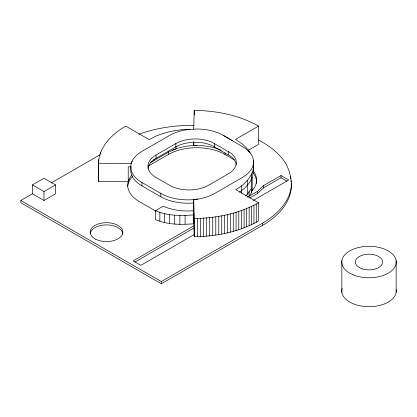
<?xml version="1.0" encoding="UTF-8"?>
<svg xmlns="http://www.w3.org/2000/svg" width="417" height="417" viewBox="0 0 417 417"><rect width="100%" height="100%" fill="white"/><g stroke="black" fill="none" stroke-linecap="round" stroke-linejoin="round"><path stroke-width="0.63" d="M32.411 193.806L32.411 184.908L43.973 178.231L55.534 184.908L55.534 193.806L43.973 200.483L32.411 193.806L20.85 200.483L20.85 202.709L161.311 283.8L262.366 225.456A99.319 57.343 0 0 0 291.457 184.908L291.295 183.699M43.973 200.483L43.973 191.58L55.534 184.908M155.494 210.653L155.494 219.556C167.514 224.925 180.999 224.737 193.853 223.804L193.728 210.679L192.816 210.788A40.053 23.128 0 0 1 163.203 206.207L155.494 210.653C167.514 216.022 180.999 215.839 193.853 214.906M159.852 221.234L159.852 212.336M164.548 222.574L164.548 213.671M169.51 223.543L169.51 214.646M174.65 224.137L174.65 215.235M179.878 224.33L179.878 215.433M185.106 224.137L185.106 215.235M253.505 165.273L253.395 161.004C255.678 173.368 245.931 184.1 235.756 189.626L258.514 202.761L258.514 221.005C239.045 232.024 216.439 236.423 194.244 236.757L193.728 213.858M241.547 193.358L241.547 185.919M245.561 195.974L247.344 194.312L247.344 180.519M249.116 191.716L249.116 196.162L251.336 192.842L251.373 174.603M249.731 198.033L257.607 193.488L263.382 187.926L281.001 177.757L281.001 175.531L263.382 185.701L257.607 191.262L247.427 197.137M251.336 192.842L252.196 190.46L252.196 175.552L253.51 171.71L253.687 162.02M193.681 129.119L194.244 110.369C216.439 110.698 239.045 115.097 258.514 126.116L258.514 144.36L248.423 150.188M196.688 145.481L193.733 145.596L193.848 141.822M129.072 179.326L128.227 181.765L98.48 181.468L98.48 163.224C99.09 146.68 112.194 133.841 125.762 126.116L149.213 139.659L154.973 136.578A61.382 35.44 0 0 1 185.205 129.442L190.069 129.364M98.48 181.468L98.589 161.426M252.196 177.11C250.023 183.438 244.909 188.494 239.441 192.159M132.074 161.243L131.277 163.553L98.48 163.224M247.344 194.312L251.373 188.401M251.534 191.231L252.196 190.46M51.26 182.922L100.038 154.759M156 155.03L175.838 143.573A27.465 15.856 0 0 1 211.982 142.207L230.643 152.982A27.465 15.856 0 0 1 228.276 173.853L208.437 185.304A27.465 15.856 0 0 1 169.594 185.304L156 177.454A27.465 15.856 0 0 1 156 155.03L156 158.366A27.465 15.856 0 0 0 148.014 168.541M156 158.366L175.838 146.914A27.465 15.856 0 0 1 211.982 145.543L230.643 156.323A27.465 15.856 0 0 1 236.262 164.939M150.563 162.536L168.369 152.257L176.094 148.801L176.094 146.888M148.337 166.044L168.369 154.483A40.053 23.128 0 0 1 225.013 154.483L234.375 159.888M258.514 126.116L235.522 139.393L242.699 144.261L248.193 149.771L250.268 153.122L245.618 148.53L223.449 135.462A38.145 22.023 0 0 0 196.475 129.009L186.597 129.76A38.145 22.023 0 0 0 169.5 135.462L141.947 151.371A38.145 22.023 0 0 0 141.947 182.516L141.947 185.852L160.826 196.756A38.145 22.023 0 0 0 194.014 202.912M193.983 225.769L133.169 260.88L140.878 265.327L194.478 234.38M134.858 262.126L193.983 227.995M253.161 200.504L288.71 179.977L281.001 175.531M20.85 200.483L161.311 281.574L262.366 223.231A99.319 57.343 0 0 0 291.457 182.682L290.633 176.641L289.054 170.881L286.599 164.965A99.319 57.343 0 0 0 258.597 140.07M194.244 236.757L194.244 218.513C216.439 218.18 239.045 213.78 258.514 202.761M193.728 210.507L193.676 199.576L197.674 199.118M131.277 166.842L128.227 166.81L128.227 181.765M281.001 177.757L287.058 181.249M141.947 182.516L160.826 193.415A38.145 22.023 0 0 0 214.776 193.415L242.329 177.512A38.145 22.023 0 0 0 248.391 150.923M155.958 211.2L139.434 201.661A40.053 23.128 0 0 1 131.835 175.083M32.411 184.908L43.973 191.58M223.449 135.462L232.884 140.915M253.395 164.34L253.687 165.356M290.884 180.681L291.045 181.885M253.395 161.004L253.505 161.937M193.676 199.576L194.244 218.513M396.15 260.667L396.15 292.333M341.862 260.667L341.862 292.333M290.633 176.641L290.633 178.867M263.382 185.701L263.382 187.926M262.366 223.231L262.366 225.456M257.607 191.262L257.607 193.488M256.278 204.012L256.278 222.256M253.969 205.216L253.969 223.46M253.51 168.374L253.51 171.71M251.597 206.373L251.597 224.617M249.152 207.489L249.152 225.733M246.65 208.552L246.65 226.796M244.086 209.574L244.086 227.818M241.464 210.538L241.464 228.782M238.785 211.455L238.785 229.699M236.058 212.316L236.058 230.559M233.28 213.129L233.28 231.372M230.46 213.885L230.46 232.128M228.276 151.423L228.276 154.764M227.593 214.588L227.593 232.832M225.013 152.815L225.013 154.483M224.69 215.235L224.69 233.478M221.75 215.824L221.75 234.067M218.779 216.355L218.779 234.599M215.782 216.83L215.782 235.073M214.682 143.573L214.682 146.914M212.753 217.247L212.753 235.49M209.704 217.606L209.704 235.85M206.639 217.909L206.639 236.152M203.553 218.148L203.553 236.392M200.457 218.331L200.457 236.575M197.356 218.451L197.356 236.694M194.244 110.369L194.244 114.93M193.733 141.707L193.733 145.596M193.728 214.395L193.728 219.582M175.838 143.573L175.838 146.914M168.369 150.954L168.369 154.483M161.311 281.574L161.311 283.8M160.826 193.415L160.826 196.756M153.899 159.31L153.899 160.608M100.669 152.539L100.669 153.842M98.798 159.633L98.798 160.936M396.15 289.591A27.246 15.731 0 0 1 368.055 306.683A27.246 15.731 0 0 1 342.091 288.501M141.947 185.852A38.145 22.023 0 0 1 131.1 167.405M253.385 163.547A38.145 22.023 0 0 1 253.385 167.003M172.304 150.261A40.053 23.128 0 0 1 221.073 150.261M253.52 171.205A40.053 23.128 0 0 1 251.633 191.179M127.758 186.326A40.053 23.128 0 0 1 132.642 176.412M90.181 233.739A16.346 9.44 0 0 1 107.028 224.919A16.346 9.44 0 0 1 122.843 234.354M252.817 172.508A40.053 23.128 0 0 1 256.518 183.49M139.038 134.227A99.319 57.343 0 0 1 194.082 125.35M353.376 274.923L349.738 273.161A27.246 15.731 0 0 1 360.434 247.104A27.246 15.731 0 0 1 395.968 264.315A27.246 15.731 0 0 1 353.376 274.923M362.196 268.85A13.625 7.866 0 0 0 382.629 262.038A13.625 7.866 0 0 0 362.196 255.225A13.625 7.866 0 0 0 362.196 268.85M95.712 239.228A16.346 9.44 0 0 0 122.53 233.968A16.346 9.44 0 0 0 101.237 223.189A16.346 9.44 0 0 0 95.712 239.228"/></g></svg>
